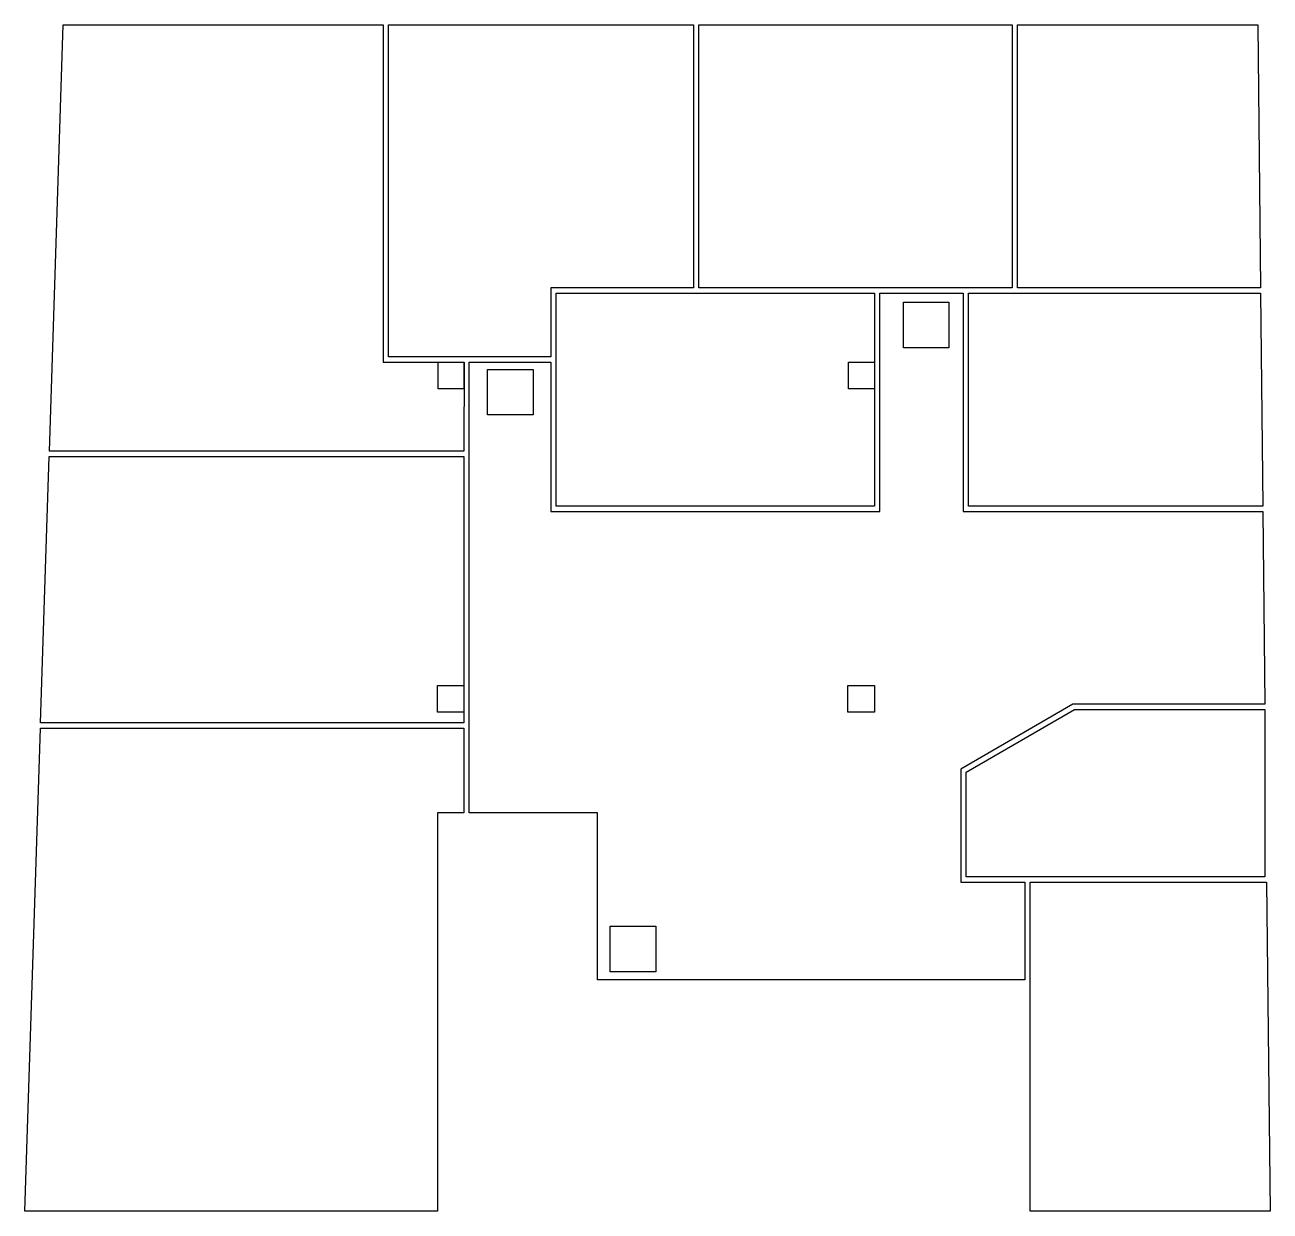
# Model space of a CAD drawing. Header units: metres. Extents: x 42225 to 58646, y 1366 to 17003.
import ezdxf

# ---------------------------------------------------------------- set-up
doc = ezdxf.new("R2010")
doc.units = ezdxf.units.M
doc.layers.add('AREE LEONARDO', color=5, linetype='Continuous')

msp = doc.modelspace()

# ---------------------------------------------------------------- linework, layer by layer
at = {"layer": 'AREE LEONARDO', "color": 5}
for points in [[(42728, 17003), (46948, 17003), (46948, 12557), (48016, 12557), (48015, 11382), (42547, 11382), (42728, 17003)], [(47018, 17003), (51043, 17003), (51043, 13538), (49161, 13538), (49161, 12627), (47018, 12627), (47018, 17003)], [(51113, 17003), (55243, 17003), (55243, 13538), (51113, 13538), (51113, 17003)], [(55313, 17003), (58482, 17003), (58518, 13538), (55313, 13538), (55313, 17003)], [(55411, 4416), (49775, 4416), (49775, 6616), (48085, 6616), (48085, 12557), (49161, 12557), (49161, 10588), (53498, 10588), (53498, 13468), (54598, 13468), (54598, 10588), (58548, 10588), (58575, 8048), (56046, 8048), (54566, 7193), (54566, 5703), (55411, 5703), (55411, 4416)], [(49231, 13468), (53428, 13468), (53428, 10658), (49231, 10658), (49231, 13468)], [(54668, 13468), (58518, 13468), (58548, 10658), (54668, 10658), (54668, 13468)], [(42545, 11312), (48015, 11312), (48015, 7804), (42432, 7804), (42545, 11312)], [(56065, 7978), (58576, 7978), (58576, 5773), (54636, 5773), (54636, 7153), (56065, 7978)], [(42430, 7734), (48015, 7734), (48015, 6616), (47665, 6616), (47665, 1366), (42225, 1366), (42430, 7734)], [(55481, 5703), (58600, 5703), (58646, 1366), (55481, 1366), (55481, 5703)]]:
    msp.add_lwpolyline(points, close=True, dxfattribs=at)
at = {"layer": 'AREE LEONARDO', "color": 1}
for points in [[(53811, 13346), (54411, 13346), (54411, 12746), (53811, 12746)], [(48326, 12462), (48926, 12462), (48926, 11862), (48326, 11862)], [(49945, 5122), (50545, 5122), (50545, 4522), (49945, 4522)]]:
    msp.add_lwpolyline(points, close=True, dxfattribs=at)
at = {"layer": 'AREE LEONARDO', "color": 2}
for points in [[(47675, 12557), (48015, 12557), (48015, 12207), (47675, 12207)], [(53088, 12557), (53428, 12557), (53428, 12207), (53088, 12207)], [(47665, 8293), (48015, 8293), (48015, 7943), (47665, 7943)], [(53078, 8293), (53428, 8293), (53428, 7943), (53078, 7943)]]:
    msp.add_lwpolyline(points, close=True, dxfattribs=at)

doc.saveas('drawing.dxf')
